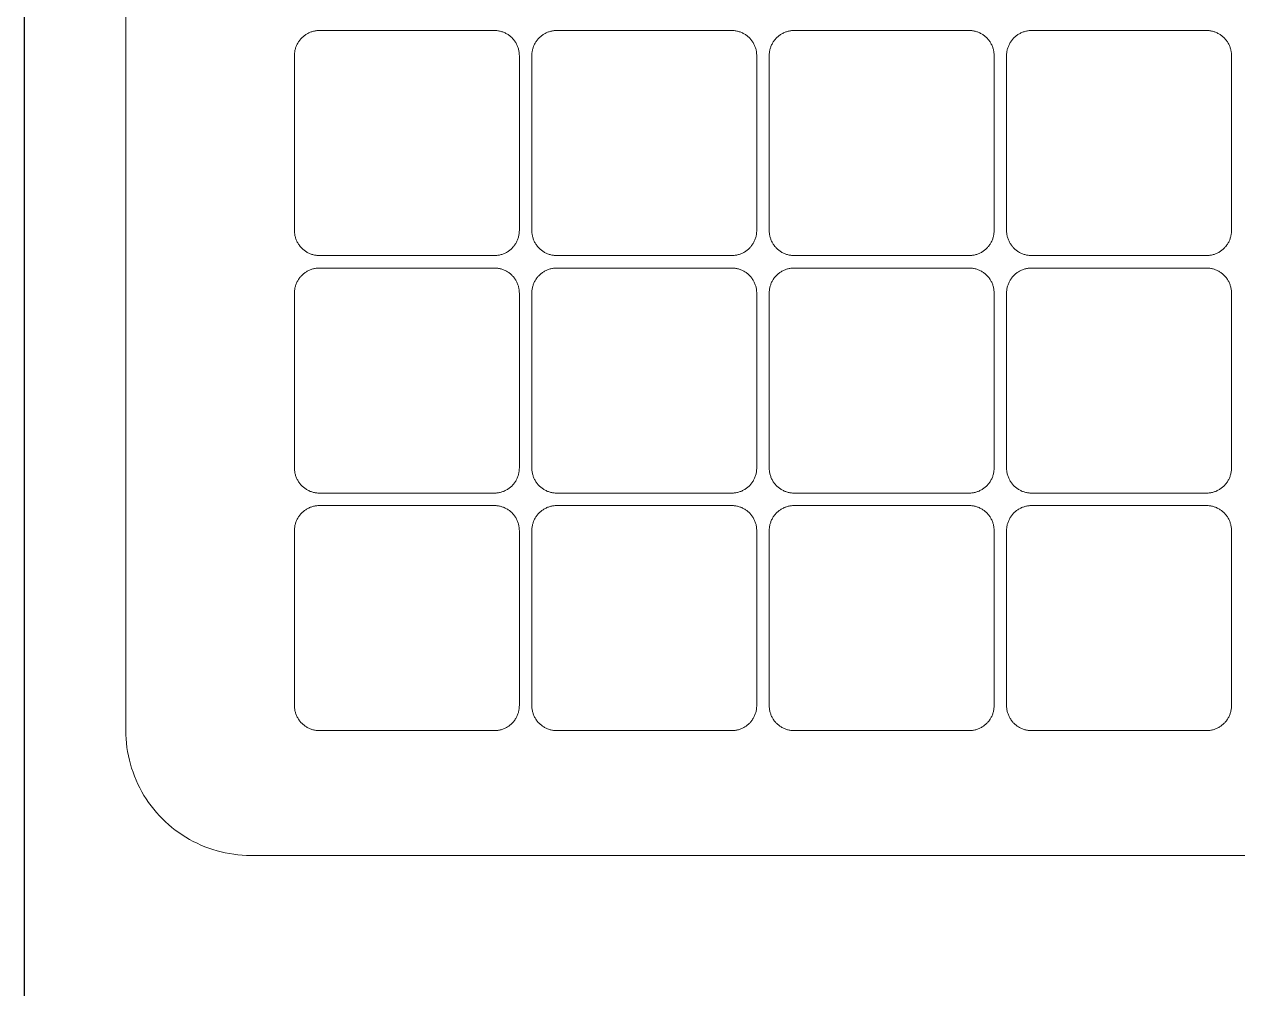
# Model space of a CAD drawing. Header units: metres. Extents: x 0 to 2861, y -1 to 1496.
# Drawn here: x 24.2748 to 24.3719, y 5.6613 to 5.7384 of the extents above; entities that cross this region are included whole.
import ezdxf

# ---------------------------------------------------------------- set-up
doc = ezdxf.new("R2010")
doc.units = ezdxf.units.M
doc.layers.add('ARS-FURNITURE', color=252, linetype='Continuous')
doc.layers.add('FURNITURE', color=251, linetype='Continuous')

msp = doc.modelspace()

# ---------------------------------------------------------------- linework, layer by layer
at = {"layer": 'ARS-FURNITURE'}
msp.add_lwpolyline([(24.874799, 6.18), (24.274799, 6.18), (24.274799, 4.98), (24.874799, 4.98)], close=True, dxfattribs=at)
at = {"layer": 'FURNITURE', "lineweight": 13}
for points in [[(24.282925, 6.12196), (24.282925, 5.68196)], [(24.298425, 5.737945), (24.298357, 5.737944), (24.298289, 5.737941), (24.298221, 5.737935), (24.298153, 5.737927), (24.298085, 5.737916), (24.298018, 5.737904), (24.297952, 5.737888), (24.297885, 5.737871), (24.29782, 5.737852), (24.297755, 5.73783), (24.297691, 5.737806), (24.297628, 5.73778), (24.297566, 5.737751), (24.297505, 5.737721), (24.297445, 5.737689), (24.297386, 5.737654), (24.297328, 5.737618), (24.297272, 5.737579), (24.297217, 5.737539), (24.297163, 5.737497), (24.297111, 5.737453), (24.29706, 5.737407), (24.297011, 5.73736), (24.296963, 5.73731), (24.296918, 5.73726), (24.296874, 5.737208), (24.296831, 5.737154), (24.296791, 5.737099), (24.296753, 5.737042), (24.296716, 5.736985), (24.296682, 5.736926), (24.296649, 5.736865), (24.296619, 5.736804), (24.296591, 5.736742), (24.296565, 5.736679), (24.296541, 5.736615), (24.296519, 5.73655), (24.296499, 5.736485), (24.296482, 5.736419), (24.296467, 5.736352), (24.296454, 5.736285), (24.296444, 5.736218), (24.296436, 5.73615), (24.29643, 5.736082), (24.296426, 5.736014), (24.296425, 5.735945)], [(24.298425, 5.737945), (24.312425, 5.737945)], [(24.314425, 5.735945), (24.314424, 5.736014), (24.31442, 5.736082), (24.314415, 5.73615), (24.314406, 5.736218), (24.314396, 5.736285), (24.314383, 5.736352), (24.314368, 5.736419), (24.314351, 5.736485), (24.314331, 5.73655), (24.31431, 5.736615), (24.314286, 5.736679), (24.314259, 5.736742), (24.314231, 5.736804), (24.314201, 5.736865), (24.314168, 5.736926), (24.314134, 5.736985), (24.314097, 5.737042), (24.314059, 5.737099), (24.314019, 5.737154), (24.313976, 5.737208), (24.313932, 5.73726), (24.313887, 5.73731), (24.313839, 5.73736), (24.31379, 5.737407), (24.313739, 5.737453), (24.313687, 5.737497), (24.313634, 5.737539), (24.313578, 5.737579), (24.313522, 5.737618), (24.313464, 5.737654), (24.313405, 5.737689), (24.313345, 5.737721), (24.313284, 5.737751), (24.313222, 5.73778), (24.313159, 5.737806), (24.313095, 5.73783), (24.31303, 5.737852), (24.312965, 5.737871), (24.312899, 5.737888), (24.312832, 5.737904), (24.312765, 5.737916), (24.312697, 5.737927), (24.31263, 5.737935), (24.312562, 5.737941), (24.312493, 5.737944), (24.312425, 5.737945)], [(24.317425, 5.737945), (24.317357, 5.737944), (24.317289, 5.737941), (24.317221, 5.737935), (24.317153, 5.737927), (24.317085, 5.737916), (24.317018, 5.737904), (24.316952, 5.737888), (24.316885, 5.737871), (24.31682, 5.737852), (24.316755, 5.73783), (24.316691, 5.737806), (24.316628, 5.73778), (24.316566, 5.737751), (24.316505, 5.737721), (24.316445, 5.737689), (24.316386, 5.737654), (24.316328, 5.737618), (24.316272, 5.737579), (24.316217, 5.737539), (24.316163, 5.737497), (24.316111, 5.737453), (24.31606, 5.737407), (24.316011, 5.73736), (24.315963, 5.73731), (24.315918, 5.73726), (24.315874, 5.737208), (24.315831, 5.737154), (24.315791, 5.737099), (24.315753, 5.737042), (24.315716, 5.736985), (24.315682, 5.736926), (24.315649, 5.736865), (24.315619, 5.736804), (24.315591, 5.736742), (24.315565, 5.736679), (24.315541, 5.736615), (24.315519, 5.73655), (24.315499, 5.736485), (24.315482, 5.736419), (24.315467, 5.736352), (24.315454, 5.736285), (24.315444, 5.736218), (24.315436, 5.73615), (24.31543, 5.736082), (24.315426, 5.736014), (24.315425, 5.735945)], [(24.317425, 5.737945), (24.331425, 5.737945)], [(24.333425, 5.735945), (24.333424, 5.736014), (24.33342, 5.736082), (24.333415, 5.73615), (24.333406, 5.736218), (24.333396, 5.736285), (24.333383, 5.736352), (24.333368, 5.736419), (24.333351, 5.736485), (24.333331, 5.73655), (24.33331, 5.736615), (24.333286, 5.736679), (24.333259, 5.736742), (24.333231, 5.736804), (24.333201, 5.736865), (24.333168, 5.736926), (24.333134, 5.736985), (24.333097, 5.737042), (24.333059, 5.737099), (24.333019, 5.737154), (24.332976, 5.737208), (24.332932, 5.73726), (24.332887, 5.73731), (24.332839, 5.73736), (24.33279, 5.737407), (24.332739, 5.737453), (24.332687, 5.737497), (24.332634, 5.737539), (24.332578, 5.737579), (24.332522, 5.737618), (24.332464, 5.737654), (24.332405, 5.737689), (24.332345, 5.737721), (24.332284, 5.737751), (24.332222, 5.73778), (24.332159, 5.737806), (24.332095, 5.73783), (24.33203, 5.737852), (24.331965, 5.737871), (24.331899, 5.737888), (24.331832, 5.737904), (24.331765, 5.737916), (24.331697, 5.737927), (24.33163, 5.737935), (24.331562, 5.737941), (24.331493, 5.737944), (24.331425, 5.737945)], [(24.336425, 5.737945), (24.336357, 5.737944), (24.336289, 5.737941), (24.336221, 5.737935), (24.336153, 5.737927), (24.336085, 5.737916), (24.336018, 5.737904), (24.335952, 5.737888), (24.335885, 5.737871), (24.33582, 5.737852), (24.335755, 5.73783), (24.335691, 5.737806), (24.335628, 5.73778), (24.335566, 5.737751), (24.335505, 5.737721), (24.335445, 5.737689), (24.335386, 5.737654), (24.335328, 5.737618), (24.335272, 5.737579), (24.335217, 5.737539), (24.335163, 5.737497), (24.335111, 5.737453), (24.33506, 5.737407), (24.335011, 5.73736), (24.334963, 5.73731), (24.334918, 5.73726), (24.334874, 5.737208), (24.334831, 5.737154), (24.334791, 5.737099), (24.334753, 5.737042), (24.334716, 5.736985), (24.334682, 5.736926), (24.334649, 5.736865), (24.334619, 5.736804), (24.334591, 5.736742), (24.334565, 5.736679), (24.334541, 5.736615), (24.334519, 5.73655), (24.334499, 5.736485), (24.334482, 5.736419), (24.334467, 5.736352), (24.334454, 5.736285), (24.334444, 5.736218), (24.334436, 5.73615), (24.33443, 5.736082), (24.334426, 5.736014), (24.334425, 5.735945)], [(24.336425, 5.737945), (24.350425, 5.737945)], [(24.352425, 5.735945), (24.352424, 5.736014), (24.35242, 5.736082), (24.352415, 5.73615), (24.352406, 5.736218), (24.352396, 5.736285), (24.352383, 5.736352), (24.352368, 5.736419), (24.352351, 5.736485), (24.352331, 5.73655), (24.35231, 5.736615), (24.352286, 5.736679), (24.352259, 5.736742), (24.352231, 5.736804), (24.352201, 5.736865), (24.352168, 5.736926), (24.352134, 5.736985), (24.352097, 5.737042), (24.352059, 5.737099), (24.352019, 5.737154), (24.351976, 5.737208), (24.351932, 5.73726), (24.351887, 5.73731), (24.351839, 5.73736), (24.35179, 5.737407), (24.351739, 5.737453), (24.351687, 5.737497), (24.351634, 5.737539), (24.351578, 5.737579), (24.351522, 5.737618), (24.351464, 5.737654), (24.351405, 5.737689), (24.351345, 5.737721), (24.351284, 5.737751), (24.351222, 5.73778), (24.351159, 5.737806), (24.351095, 5.73783), (24.35103, 5.737852), (24.350965, 5.737871), (24.350899, 5.737888), (24.350832, 5.737904), (24.350765, 5.737916), (24.350697, 5.737927), (24.35063, 5.737935), (24.350562, 5.737941), (24.350493, 5.737944), (24.350425, 5.737945)], [(24.355425, 5.737945), (24.355357, 5.737944), (24.355289, 5.737941), (24.355221, 5.737935), (24.355153, 5.737927), (24.355085, 5.737916), (24.355018, 5.737904), (24.354952, 5.737888), (24.354885, 5.737871), (24.35482, 5.737852), (24.354755, 5.73783), (24.354691, 5.737806), (24.354628, 5.73778), (24.354566, 5.737751), (24.354505, 5.737721), (24.354445, 5.737689), (24.354386, 5.737654), (24.354328, 5.737618), (24.354272, 5.737579), (24.354217, 5.737539), (24.354163, 5.737497), (24.354111, 5.737453), (24.35406, 5.737407), (24.354011, 5.73736), (24.353963, 5.73731), (24.353918, 5.73726), (24.353874, 5.737208), (24.353831, 5.737154), (24.353791, 5.737099), (24.353753, 5.737042), (24.353716, 5.736985), (24.353682, 5.736926), (24.353649, 5.736865), (24.353619, 5.736804), (24.353591, 5.736742), (24.353565, 5.736679), (24.353541, 5.736615), (24.353519, 5.73655), (24.353499, 5.736485), (24.353482, 5.736419), (24.353467, 5.736352), (24.353454, 5.736285), (24.353444, 5.736218), (24.353436, 5.73615), (24.35343, 5.736082), (24.353426, 5.736014), (24.353425, 5.735945)], [(24.355425, 5.737945), (24.369425, 5.737945)], [(24.371425, 5.735945), (24.371424, 5.736014), (24.37142, 5.736082), (24.371415, 5.73615), (24.371406, 5.736218), (24.371396, 5.736285), (24.371383, 5.736352), (24.371368, 5.736419), (24.371351, 5.736485), (24.371331, 5.73655), (24.37131, 5.736615), (24.371286, 5.736679), (24.371259, 5.736742), (24.371231, 5.736804), (24.371201, 5.736865), (24.371168, 5.736926), (24.371134, 5.736985), (24.371097, 5.737042), (24.371059, 5.737099), (24.371019, 5.737154), (24.370976, 5.737208), (24.370932, 5.73726), (24.370887, 5.73731), (24.370839, 5.73736), (24.37079, 5.737407), (24.370739, 5.737453), (24.370687, 5.737497), (24.370634, 5.737539), (24.370578, 5.737579), (24.370522, 5.737618), (24.370464, 5.737654), (24.370405, 5.737689), (24.370345, 5.737721), (24.370284, 5.737751), (24.370222, 5.73778), (24.370159, 5.737806), (24.370095, 5.73783), (24.37003, 5.737852), (24.369965, 5.737871), (24.369899, 5.737888), (24.369832, 5.737904), (24.369765, 5.737916), (24.369697, 5.737927), (24.36963, 5.737935), (24.369562, 5.737941), (24.369493, 5.737944), (24.369425, 5.737945)], [(24.296425, 5.721945), (24.296425, 5.735945)], [(24.314425, 5.735945), (24.314425, 5.721945)], [(24.315425, 5.721945), (24.315425, 5.735945)], [(24.333425, 5.735945), (24.333425, 5.721945)], [(24.334425, 5.721945), (24.334425, 5.735945)], [(24.352425, 5.735945), (24.352425, 5.721945)], [(24.353425, 5.721945), (24.353425, 5.735945)], [(24.371425, 5.735945), (24.371425, 5.721945)], [(24.296425, 5.721945), (24.296426, 5.721877), (24.29643, 5.721809), (24.296436, 5.721741), (24.296444, 5.721673), (24.296454, 5.721606), (24.296467, 5.721538), (24.296482, 5.721472), (24.296499, 5.721406), (24.296519, 5.72134), (24.296541, 5.721276), (24.296565, 5.721212), (24.296591, 5.721149), (24.296619, 5.721086), (24.296649, 5.721025), (24.296682, 5.720965), (24.296716, 5.720906), (24.296753, 5.720848), (24.296791, 5.720792), (24.296831, 5.720737), (24.296874, 5.720683), (24.296918, 5.720631), (24.296963, 5.72058), (24.297011, 5.720531), (24.29706, 5.720484), (24.297111, 5.720438), (24.297163, 5.720394), (24.297217, 5.720352), (24.297272, 5.720311), (24.297328, 5.720273), (24.297386, 5.720236), (24.297445, 5.720202), (24.297505, 5.72017), (24.297566, 5.720139), (24.297628, 5.720111), (24.297691, 5.720085), (24.297755, 5.720061), (24.29782, 5.720039), (24.297885, 5.72002), (24.297952, 5.720002), (24.298018, 5.719987), (24.298085, 5.719974), (24.298153, 5.719964), (24.298221, 5.719956), (24.298289, 5.71995), (24.298357, 5.719947), (24.298425, 5.719945)], [(24.312425, 5.719945), (24.312493, 5.719947), (24.312562, 5.71995), (24.31263, 5.719956), (24.312697, 5.719964), (24.312765, 5.719974), (24.312832, 5.719987), (24.312899, 5.720002), (24.312965, 5.72002), (24.31303, 5.720039), (24.313095, 5.720061), (24.313159, 5.720085), (24.313222, 5.720111), (24.313284, 5.720139), (24.313345, 5.72017), (24.313405, 5.720202), (24.313464, 5.720236), (24.313522, 5.720273), (24.313578, 5.720311), (24.313634, 5.720352), (24.313687, 5.720394), (24.313739, 5.720438), (24.31379, 5.720484), (24.313839, 5.720531), (24.313887, 5.72058), (24.313932, 5.720631), (24.313976, 5.720683), (24.314019, 5.720737), (24.314059, 5.720792), (24.314097, 5.720848), (24.314134, 5.720906), (24.314168, 5.720965), (24.314201, 5.721025), (24.314231, 5.721086), (24.314259, 5.721149), (24.314286, 5.721212), (24.31431, 5.721276), (24.314331, 5.72134), (24.314351, 5.721406), (24.314368, 5.721472), (24.314383, 5.721538), (24.314396, 5.721606), (24.314406, 5.721673), (24.314415, 5.721741), (24.31442, 5.721809), (24.314424, 5.721877), (24.314425, 5.721945)], [(24.315425, 5.721945), (24.315426, 5.721877), (24.31543, 5.721809), (24.315436, 5.721741), (24.315444, 5.721673), (24.315454, 5.721606), (24.315467, 5.721538), (24.315482, 5.721472), (24.315499, 5.721406), (24.315519, 5.72134), (24.315541, 5.721276), (24.315565, 5.721212), (24.315591, 5.721149), (24.315619, 5.721086), (24.315649, 5.721025), (24.315682, 5.720965), (24.315716, 5.720906), (24.315753, 5.720848), (24.315791, 5.720792), (24.315831, 5.720737), (24.315874, 5.720683), (24.315918, 5.720631), (24.315963, 5.72058), (24.316011, 5.720531), (24.31606, 5.720484), (24.316111, 5.720438), (24.316163, 5.720394), (24.316217, 5.720352), (24.316272, 5.720311), (24.316328, 5.720273), (24.316386, 5.720236), (24.316445, 5.720202), (24.316505, 5.72017), (24.316566, 5.720139), (24.316628, 5.720111), (24.316691, 5.720085), (24.316755, 5.720061), (24.31682, 5.720039), (24.316885, 5.72002), (24.316952, 5.720002), (24.317018, 5.719987), (24.317085, 5.719974), (24.317153, 5.719964), (24.317221, 5.719956), (24.317289, 5.71995), (24.317357, 5.719947), (24.317425, 5.719945)], [(24.331425, 5.719945), (24.331493, 5.719947), (24.331562, 5.71995), (24.33163, 5.719956), (24.331697, 5.719964), (24.331765, 5.719974), (24.331832, 5.719987), (24.331899, 5.720002), (24.331965, 5.72002), (24.33203, 5.720039), (24.332095, 5.720061), (24.332159, 5.720085), (24.332222, 5.720111), (24.332284, 5.720139), (24.332345, 5.72017), (24.332405, 5.720202), (24.332464, 5.720236), (24.332522, 5.720273), (24.332578, 5.720311), (24.332634, 5.720352), (24.332687, 5.720394), (24.332739, 5.720438), (24.33279, 5.720484), (24.332839, 5.720531), (24.332887, 5.72058), (24.332932, 5.720631), (24.332976, 5.720683), (24.333019, 5.720737), (24.333059, 5.720792), (24.333097, 5.720848), (24.333134, 5.720906), (24.333168, 5.720965), (24.333201, 5.721025), (24.333231, 5.721086), (24.333259, 5.721149), (24.333286, 5.721212), (24.33331, 5.721276), (24.333331, 5.72134), (24.333351, 5.721406), (24.333368, 5.721472), (24.333383, 5.721538), (24.333396, 5.721606), (24.333406, 5.721673), (24.333415, 5.721741), (24.33342, 5.721809), (24.333424, 5.721877), (24.333425, 5.721945)], [(24.334425, 5.721945), (24.334426, 5.721877), (24.33443, 5.721809), (24.334436, 5.721741), (24.334444, 5.721673), (24.334454, 5.721606), (24.334467, 5.721538), (24.334482, 5.721472), (24.334499, 5.721406), (24.334519, 5.72134), (24.334541, 5.721276), (24.334565, 5.721212), (24.334591, 5.721149), (24.334619, 5.721086), (24.334649, 5.721025), (24.334682, 5.720965), (24.334716, 5.720906), (24.334753, 5.720848), (24.334791, 5.720792), (24.334831, 5.720737), (24.334874, 5.720683), (24.334918, 5.720631), (24.334963, 5.72058), (24.335011, 5.720531), (24.33506, 5.720484), (24.335111, 5.720438), (24.335163, 5.720394), (24.335217, 5.720352), (24.335272, 5.720311), (24.335328, 5.720273), (24.335386, 5.720236), (24.335445, 5.720202), (24.335505, 5.72017), (24.335566, 5.720139), (24.335628, 5.720111), (24.335691, 5.720085), (24.335755, 5.720061), (24.33582, 5.720039), (24.335885, 5.72002), (24.335952, 5.720002), (24.336018, 5.719987), (24.336085, 5.719974), (24.336153, 5.719964), (24.336221, 5.719956), (24.336289, 5.71995), (24.336357, 5.719947), (24.336425, 5.719945)], [(24.350425, 5.719945), (24.350493, 5.719947), (24.350562, 5.71995), (24.35063, 5.719956), (24.350697, 5.719964), (24.350765, 5.719974), (24.350832, 5.719987), (24.350899, 5.720002), (24.350965, 5.72002), (24.35103, 5.720039), (24.351095, 5.720061), (24.351159, 5.720085), (24.351222, 5.720111), (24.351284, 5.720139), (24.351345, 5.72017), (24.351405, 5.720202), (24.351464, 5.720236), (24.351522, 5.720273), (24.351578, 5.720311), (24.351634, 5.720352), (24.351687, 5.720394), (24.351739, 5.720438), (24.35179, 5.720484), (24.351839, 5.720531), (24.351887, 5.72058), (24.351932, 5.720631), (24.351976, 5.720683), (24.352019, 5.720737), (24.352059, 5.720792), (24.352097, 5.720848), (24.352134, 5.720906), (24.352168, 5.720965), (24.352201, 5.721025), (24.352231, 5.721086), (24.352259, 5.721149), (24.352286, 5.721212), (24.35231, 5.721276), (24.352331, 5.72134), (24.352351, 5.721406), (24.352368, 5.721472), (24.352383, 5.721538), (24.352396, 5.721606), (24.352406, 5.721673), (24.352415, 5.721741), (24.35242, 5.721809), (24.352424, 5.721877), (24.352425, 5.721945)], [(24.353425, 5.721945), (24.353426, 5.721877), (24.35343, 5.721809), (24.353436, 5.721741), (24.353444, 5.721673), (24.353454, 5.721606), (24.353467, 5.721538), (24.353482, 5.721472), (24.353499, 5.721406), (24.353519, 5.72134), (24.353541, 5.721276), (24.353565, 5.721212), (24.353591, 5.721149), (24.353619, 5.721086), (24.353649, 5.721025), (24.353682, 5.720965), (24.353716, 5.720906), (24.353753, 5.720848), (24.353791, 5.720792), (24.353831, 5.720737), (24.353874, 5.720683), (24.353918, 5.720631), (24.353963, 5.72058), (24.354011, 5.720531), (24.35406, 5.720484), (24.354111, 5.720438), (24.354163, 5.720394), (24.354217, 5.720352), (24.354272, 5.720311), (24.354328, 5.720273), (24.354386, 5.720236), (24.354445, 5.720202), (24.354505, 5.72017), (24.354566, 5.720139), (24.354628, 5.720111), (24.354691, 5.720085), (24.354755, 5.720061), (24.35482, 5.720039), (24.354885, 5.72002), (24.354952, 5.720002), (24.355018, 5.719987), (24.355085, 5.719974), (24.355153, 5.719964), (24.355221, 5.719956), (24.355289, 5.71995), (24.355357, 5.719947), (24.355425, 5.719945)], [(24.369425, 5.719945), (24.369493, 5.719947), (24.369562, 5.71995), (24.36963, 5.719956), (24.369697, 5.719964), (24.369765, 5.719974), (24.369832, 5.719987), (24.369899, 5.720002), (24.369965, 5.72002), (24.37003, 5.720039), (24.370095, 5.720061), (24.370159, 5.720085), (24.370222, 5.720111), (24.370284, 5.720139), (24.370345, 5.72017), (24.370405, 5.720202), (24.370464, 5.720236), (24.370522, 5.720273), (24.370578, 5.720311), (24.370634, 5.720352), (24.370687, 5.720394), (24.370739, 5.720438), (24.37079, 5.720484), (24.370839, 5.720531), (24.370887, 5.72058), (24.370932, 5.720631), (24.370976, 5.720683), (24.371019, 5.720737), (24.371059, 5.720792), (24.371097, 5.720848), (24.371134, 5.720906), (24.371168, 5.720965), (24.371201, 5.721025), (24.371231, 5.721086), (24.371259, 5.721149), (24.371286, 5.721212), (24.37131, 5.721276), (24.371331, 5.72134), (24.371351, 5.721406), (24.371368, 5.721472), (24.371383, 5.721538), (24.371396, 5.721606), (24.371406, 5.721673), (24.371415, 5.721741), (24.37142, 5.721809), (24.371424, 5.721877), (24.371425, 5.721945)], [(24.312425, 5.719945), (24.298425, 5.719945)], [(24.331425, 5.719945), (24.317425, 5.719945)], [(24.350425, 5.719945), (24.336425, 5.719945)], [(24.369425, 5.719945), (24.355425, 5.719945)], [(24.298425, 5.718945), (24.298357, 5.718944), (24.298289, 5.718941), (24.298221, 5.718935), (24.298153, 5.718927), (24.298085, 5.718916), (24.298018, 5.718904), (24.297952, 5.718888), (24.297885, 5.718871), (24.29782, 5.718852), (24.297755, 5.71883), (24.297691, 5.718806), (24.297628, 5.71878), (24.297566, 5.718751), (24.297505, 5.718721), (24.297445, 5.718689), (24.297386, 5.718654), (24.297328, 5.718618), (24.297272, 5.718579), (24.297217, 5.718539), (24.297163, 5.718497), (24.297111, 5.718453), (24.29706, 5.718407), (24.297011, 5.71836), (24.296963, 5.71831), (24.296918, 5.71826), (24.296874, 5.718208), (24.296831, 5.718154), (24.296791, 5.718099), (24.296753, 5.718042), (24.296716, 5.717985), (24.296682, 5.717926), (24.296649, 5.717865), (24.296619, 5.717804), (24.296591, 5.717742), (24.296565, 5.717679), (24.296541, 5.717615), (24.296519, 5.71755), (24.296499, 5.717485), (24.296482, 5.717419), (24.296467, 5.717352), (24.296454, 5.717285), (24.296444, 5.717218), (24.296436, 5.71715), (24.29643, 5.717082), (24.296426, 5.717014), (24.296425, 5.716945)], [(24.298425, 5.718945), (24.312425, 5.718945)], [(24.314425, 5.716945), (24.314424, 5.717014), (24.31442, 5.717082), (24.314415, 5.71715), (24.314406, 5.717218), (24.314396, 5.717285), (24.314383, 5.717352), (24.314368, 5.717419), (24.314351, 5.717485), (24.314331, 5.71755), (24.31431, 5.717615), (24.314286, 5.717679), (24.314259, 5.717742), (24.314231, 5.717804), (24.314201, 5.717865), (24.314168, 5.717926), (24.314134, 5.717985), (24.314097, 5.718042), (24.314059, 5.718099), (24.314019, 5.718154), (24.313976, 5.718208), (24.313932, 5.71826), (24.313887, 5.71831), (24.313839, 5.71836), (24.31379, 5.718407), (24.313739, 5.718453), (24.313687, 5.718497), (24.313634, 5.718539), (24.313578, 5.718579), (24.313522, 5.718618), (24.313464, 5.718654), (24.313405, 5.718689), (24.313345, 5.718721), (24.313284, 5.718751), (24.313222, 5.71878), (24.313159, 5.718806), (24.313095, 5.71883), (24.31303, 5.718852), (24.312965, 5.718871), (24.312899, 5.718888), (24.312832, 5.718904), (24.312765, 5.718916), (24.312697, 5.718927), (24.31263, 5.718935), (24.312562, 5.718941), (24.312493, 5.718944), (24.312425, 5.718945)], [(24.317425, 5.718945), (24.317357, 5.718944), (24.317289, 5.718941), (24.317221, 5.718935), (24.317153, 5.718927), (24.317085, 5.718916), (24.317018, 5.718904), (24.316952, 5.718888), (24.316885, 5.718871), (24.31682, 5.718852), (24.316755, 5.71883), (24.316691, 5.718806), (24.316628, 5.71878), (24.316566, 5.718751), (24.316505, 5.718721), (24.316445, 5.718689), (24.316386, 5.718654), (24.316328, 5.718618), (24.316272, 5.718579), (24.316217, 5.718539), (24.316163, 5.718497), (24.316111, 5.718453), (24.31606, 5.718407), (24.316011, 5.71836), (24.315963, 5.71831), (24.315918, 5.71826), (24.315874, 5.718208), (24.315831, 5.718154), (24.315791, 5.718099), (24.315753, 5.718042), (24.315716, 5.717985), (24.315682, 5.717926), (24.315649, 5.717865), (24.315619, 5.717804), (24.315591, 5.717742), (24.315565, 5.717679), (24.315541, 5.717615), (24.315519, 5.71755), (24.315499, 5.717485), (24.315482, 5.717419), (24.315467, 5.717352), (24.315454, 5.717285), (24.315444, 5.717218), (24.315436, 5.71715), (24.31543, 5.717082), (24.315426, 5.717014), (24.315425, 5.716945)], [(24.317425, 5.718945), (24.331425, 5.718945)], [(24.333425, 5.716945), (24.333424, 5.717014), (24.33342, 5.717082), (24.333415, 5.71715), (24.333406, 5.717218), (24.333396, 5.717285), (24.333383, 5.717352), (24.333368, 5.717419), (24.333351, 5.717485), (24.333331, 5.71755), (24.33331, 5.717615), (24.333286, 5.717679), (24.333259, 5.717742), (24.333231, 5.717804), (24.333201, 5.717865), (24.333168, 5.717926), (24.333134, 5.717985), (24.333097, 5.718042), (24.333059, 5.718099), (24.333019, 5.718154), (24.332976, 5.718208), (24.332932, 5.71826), (24.332887, 5.71831), (24.332839, 5.71836), (24.33279, 5.718407), (24.332739, 5.718453), (24.332687, 5.718497), (24.332634, 5.718539), (24.332578, 5.718579), (24.332522, 5.718618), (24.332464, 5.718654), (24.332405, 5.718689), (24.332345, 5.718721), (24.332284, 5.718751), (24.332222, 5.71878), (24.332159, 5.718806), (24.332095, 5.71883), (24.33203, 5.718852), (24.331965, 5.718871), (24.331899, 5.718888), (24.331832, 5.718904), (24.331765, 5.718916), (24.331697, 5.718927), (24.33163, 5.718935), (24.331562, 5.718941), (24.331493, 5.718944), (24.331425, 5.718945)], [(24.336425, 5.718945), (24.336357, 5.718944), (24.336289, 5.718941), (24.336221, 5.718935), (24.336153, 5.718927), (24.336085, 5.718916), (24.336018, 5.718904), (24.335952, 5.718888), (24.335885, 5.718871), (24.33582, 5.718852), (24.335755, 5.71883), (24.335691, 5.718806), (24.335628, 5.71878), (24.335566, 5.718751), (24.335505, 5.718721), (24.335445, 5.718689), (24.335386, 5.718654), (24.335328, 5.718618), (24.335272, 5.718579), (24.335217, 5.718539), (24.335163, 5.718497), (24.335111, 5.718453), (24.33506, 5.718407), (24.335011, 5.71836), (24.334963, 5.71831), (24.334918, 5.71826), (24.334874, 5.718208), (24.334831, 5.718154), (24.334791, 5.718099), (24.334753, 5.718042), (24.334716, 5.717985), (24.334682, 5.717926), (24.334649, 5.717865), (24.334619, 5.717804), (24.334591, 5.717742), (24.334565, 5.717679), (24.334541, 5.717615), (24.334519, 5.71755), (24.334499, 5.717485), (24.334482, 5.717419), (24.334467, 5.717352), (24.334454, 5.717285), (24.334444, 5.717218), (24.334436, 5.71715), (24.33443, 5.717082), (24.334426, 5.717014), (24.334425, 5.716945)], [(24.336425, 5.718945), (24.350425, 5.718945)], [(24.352425, 5.716945), (24.352424, 5.717014), (24.35242, 5.717082), (24.352415, 5.71715), (24.352406, 5.717218), (24.352396, 5.717285), (24.352383, 5.717352), (24.352368, 5.717419), (24.352351, 5.717485), (24.352331, 5.71755), (24.35231, 5.717615), (24.352286, 5.717679), (24.352259, 5.717742), (24.352231, 5.717804), (24.352201, 5.717865), (24.352168, 5.717926), (24.352134, 5.717985), (24.352097, 5.718042), (24.352059, 5.718099), (24.352019, 5.718154), (24.351976, 5.718208), (24.351932, 5.71826), (24.351887, 5.71831), (24.351839, 5.71836), (24.35179, 5.718407), (24.351739, 5.718453), (24.351687, 5.718497), (24.351634, 5.718539), (24.351578, 5.718579), (24.351522, 5.718618), (24.351464, 5.718654), (24.351405, 5.718689), (24.351345, 5.718721), (24.351284, 5.718751), (24.351222, 5.71878), (24.351159, 5.718806), (24.351095, 5.71883), (24.35103, 5.718852), (24.350965, 5.718871), (24.350899, 5.718888), (24.350832, 5.718904), (24.350765, 5.718916), (24.350697, 5.718927), (24.35063, 5.718935), (24.350562, 5.718941), (24.350493, 5.718944), (24.350425, 5.718945)], [(24.355425, 5.718945), (24.355357, 5.718944), (24.355289, 5.718941), (24.355221, 5.718935), (24.355153, 5.718927), (24.355085, 5.718916), (24.355018, 5.718904), (24.354952, 5.718888), (24.354885, 5.718871), (24.35482, 5.718852), (24.354755, 5.71883), (24.354691, 5.718806), (24.354628, 5.71878), (24.354566, 5.718751), (24.354505, 5.718721), (24.354445, 5.718689), (24.354386, 5.718654), (24.354328, 5.718618), (24.354272, 5.718579), (24.354217, 5.718539), (24.354163, 5.718497), (24.354111, 5.718453), (24.35406, 5.718407), (24.354011, 5.71836), (24.353963, 5.71831), (24.353918, 5.71826), (24.353874, 5.718208), (24.353831, 5.718154), (24.353791, 5.718099), (24.353753, 5.718042), (24.353716, 5.717985), (24.353682, 5.717926), (24.353649, 5.717865), (24.353619, 5.717804), (24.353591, 5.717742), (24.353565, 5.717679), (24.353541, 5.717615), (24.353519, 5.71755), (24.353499, 5.717485), (24.353482, 5.717419), (24.353467, 5.717352), (24.353454, 5.717285), (24.353444, 5.717218), (24.353436, 5.71715), (24.35343, 5.717082), (24.353426, 5.717014), (24.353425, 5.716945)], [(24.355425, 5.718945), (24.369425, 5.718945)], [(24.371425, 5.716945), (24.371424, 5.717014), (24.37142, 5.717082), (24.371415, 5.71715), (24.371406, 5.717218), (24.371396, 5.717285), (24.371383, 5.717352), (24.371368, 5.717419), (24.371351, 5.717485), (24.371331, 5.71755), (24.37131, 5.717615), (24.371286, 5.717679), (24.371259, 5.717742), (24.371231, 5.717804), (24.371201, 5.717865), (24.371168, 5.717926), (24.371134, 5.717985), (24.371097, 5.718042), (24.371059, 5.718099), (24.371019, 5.718154), (24.370976, 5.718208), (24.370932, 5.71826), (24.370887, 5.71831), (24.370839, 5.71836), (24.37079, 5.718407), (24.370739, 5.718453), (24.370687, 5.718497), (24.370634, 5.718539), (24.370578, 5.718579), (24.370522, 5.718618), (24.370464, 5.718654), (24.370405, 5.718689), (24.370345, 5.718721), (24.370284, 5.718751), (24.370222, 5.71878), (24.370159, 5.718806), (24.370095, 5.71883), (24.37003, 5.718852), (24.369965, 5.718871), (24.369899, 5.718888), (24.369832, 5.718904), (24.369765, 5.718916), (24.369697, 5.718927), (24.36963, 5.718935), (24.369562, 5.718941), (24.369493, 5.718944), (24.369425, 5.718945)], [(24.296425, 5.702945), (24.296425, 5.716945)], [(24.314425, 5.716945), (24.314425, 5.702945)], [(24.315425, 5.702945), (24.315425, 5.716945)], [(24.333425, 5.716945), (24.333425, 5.702945)], [(24.334425, 5.702945), (24.334425, 5.716945)], [(24.352425, 5.716945), (24.352425, 5.702945)], [(24.353425, 5.702945), (24.353425, 5.716945)], [(24.371425, 5.716945), (24.371425, 5.702945)], [(24.296425, 5.702945), (24.296426, 5.702877), (24.29643, 5.702809), (24.296436, 5.702741), (24.296444, 5.702673), (24.296454, 5.702606), (24.296467, 5.702538), (24.296482, 5.702472), (24.296499, 5.702406), (24.296519, 5.70234), (24.296541, 5.702276), (24.296565, 5.702212), (24.296591, 5.702149), (24.296619, 5.702086), (24.296649, 5.702025), (24.296682, 5.701965), (24.296716, 5.701906), (24.296753, 5.701848), (24.296791, 5.701792), (24.296831, 5.701737), (24.296874, 5.701683), (24.296918, 5.701631), (24.296963, 5.70158), (24.297011, 5.701531), (24.29706, 5.701484), (24.297111, 5.701438), (24.297163, 5.701394), (24.297217, 5.701352), (24.297272, 5.701311), (24.297328, 5.701273), (24.297386, 5.701236), (24.297445, 5.701202), (24.297505, 5.70117), (24.297566, 5.701139), (24.297628, 5.701111), (24.297691, 5.701085), (24.297755, 5.701061), (24.29782, 5.701039), (24.297885, 5.70102), (24.297952, 5.701002), (24.298018, 5.700987), (24.298085, 5.700974), (24.298153, 5.700964), (24.298221, 5.700956), (24.298289, 5.70095), (24.298357, 5.700947), (24.298425, 5.700945)], [(24.312425, 5.700945), (24.312493, 5.700947), (24.312562, 5.70095), (24.31263, 5.700956), (24.312697, 5.700964), (24.312765, 5.700974), (24.312832, 5.700987), (24.312899, 5.701002), (24.312965, 5.70102), (24.31303, 5.701039), (24.313095, 5.701061), (24.313159, 5.701085), (24.313222, 5.701111), (24.313284, 5.701139), (24.313345, 5.70117), (24.313405, 5.701202), (24.313464, 5.701236), (24.313522, 5.701273), (24.313578, 5.701311), (24.313634, 5.701352), (24.313687, 5.701394), (24.313739, 5.701438), (24.31379, 5.701484), (24.313839, 5.701531), (24.313887, 5.70158), (24.313932, 5.701631), (24.313976, 5.701683), (24.314019, 5.701737), (24.314059, 5.701792), (24.314097, 5.701848), (24.314134, 5.701906), (24.314168, 5.701965), (24.314201, 5.702025), (24.314231, 5.702086), (24.314259, 5.702149), (24.314286, 5.702212), (24.31431, 5.702276), (24.314331, 5.70234), (24.314351, 5.702406), (24.314368, 5.702472), (24.314383, 5.702538), (24.314396, 5.702606), (24.314406, 5.702673), (24.314415, 5.702741), (24.31442, 5.702809), (24.314424, 5.702877), (24.314425, 5.702945)], [(24.315425, 5.702945), (24.315426, 5.702877), (24.31543, 5.702809), (24.315436, 5.702741), (24.315444, 5.702673), (24.315454, 5.702606), (24.315467, 5.702538), (24.315482, 5.702472), (24.315499, 5.702406), (24.315519, 5.70234), (24.315541, 5.702276), (24.315565, 5.702212), (24.315591, 5.702149), (24.315619, 5.702086), (24.315649, 5.702025), (24.315682, 5.701965), (24.315716, 5.701906), (24.315753, 5.701848), (24.315791, 5.701792), (24.315831, 5.701737), (24.315874, 5.701683), (24.315918, 5.701631), (24.315963, 5.70158), (24.316011, 5.701531), (24.31606, 5.701484), (24.316111, 5.701438), (24.316163, 5.701394), (24.316217, 5.701352), (24.316272, 5.701311), (24.316328, 5.701273), (24.316386, 5.701236), (24.316445, 5.701202), (24.316505, 5.70117), (24.316566, 5.701139), (24.316628, 5.701111), (24.316691, 5.701085), (24.316755, 5.701061), (24.31682, 5.701039), (24.316885, 5.70102), (24.316952, 5.701002), (24.317018, 5.700987), (24.317085, 5.700974), (24.317153, 5.700964), (24.317221, 5.700956), (24.317289, 5.70095), (24.317357, 5.700947), (24.317425, 5.700945)], [(24.331425, 5.700945), (24.331493, 5.700947), (24.331562, 5.70095), (24.33163, 5.700956), (24.331697, 5.700964), (24.331765, 5.700974), (24.331832, 5.700987), (24.331899, 5.701002), (24.331965, 5.70102), (24.33203, 5.701039), (24.332095, 5.701061), (24.332159, 5.701085), (24.332222, 5.701111), (24.332284, 5.701139), (24.332345, 5.70117), (24.332405, 5.701202), (24.332464, 5.701236), (24.332522, 5.701273), (24.332578, 5.701311), (24.332634, 5.701352), (24.332687, 5.701394), (24.332739, 5.701438), (24.33279, 5.701484), (24.332839, 5.701531), (24.332887, 5.70158), (24.332932, 5.701631), (24.332976, 5.701683), (24.333019, 5.701737), (24.333059, 5.701792), (24.333097, 5.701848), (24.333134, 5.701906), (24.333168, 5.701965), (24.333201, 5.702025), (24.333231, 5.702086), (24.333259, 5.702149), (24.333286, 5.702212), (24.33331, 5.702276), (24.333331, 5.70234), (24.333351, 5.702406), (24.333368, 5.702472), (24.333383, 5.702538), (24.333396, 5.702606), (24.333406, 5.702673), (24.333415, 5.702741), (24.33342, 5.702809), (24.333424, 5.702877), (24.333425, 5.702945)], [(24.334425, 5.702945), (24.334426, 5.702877), (24.33443, 5.702809), (24.334436, 5.702741), (24.334444, 5.702673), (24.334454, 5.702606), (24.334467, 5.702538), (24.334482, 5.702472), (24.334499, 5.702406), (24.334519, 5.70234), (24.334541, 5.702276), (24.334565, 5.702212), (24.334591, 5.702149), (24.334619, 5.702086), (24.334649, 5.702025), (24.334682, 5.701965), (24.334716, 5.701906), (24.334753, 5.701848), (24.334791, 5.701792), (24.334831, 5.701737), (24.334874, 5.701683), (24.334918, 5.701631), (24.334963, 5.70158), (24.335011, 5.701531), (24.33506, 5.701484), (24.335111, 5.701438), (24.335163, 5.701394), (24.335217, 5.701352), (24.335272, 5.701311), (24.335328, 5.701273), (24.335386, 5.701236), (24.335445, 5.701202), (24.335505, 5.70117), (24.335566, 5.701139), (24.335628, 5.701111), (24.335691, 5.701085), (24.335755, 5.701061), (24.33582, 5.701039), (24.335885, 5.70102), (24.335952, 5.701002), (24.336018, 5.700987), (24.336085, 5.700974), (24.336153, 5.700964), (24.336221, 5.700956), (24.336289, 5.70095), (24.336357, 5.700947), (24.336425, 5.700945)], [(24.350425, 5.700945), (24.350493, 5.700947), (24.350562, 5.70095), (24.35063, 5.700956), (24.350697, 5.700964), (24.350765, 5.700974), (24.350832, 5.700987), (24.350899, 5.701002), (24.350965, 5.70102), (24.35103, 5.701039), (24.351095, 5.701061), (24.351159, 5.701085), (24.351222, 5.701111), (24.351284, 5.701139), (24.351345, 5.70117), (24.351405, 5.701202), (24.351464, 5.701236), (24.351522, 5.701273), (24.351578, 5.701311), (24.351634, 5.701352), (24.351687, 5.701394), (24.351739, 5.701438), (24.35179, 5.701484), (24.351839, 5.701531), (24.351887, 5.70158), (24.351932, 5.701631), (24.351976, 5.701683), (24.352019, 5.701737), (24.352059, 5.701792), (24.352097, 5.701848), (24.352134, 5.701906), (24.352168, 5.701965), (24.352201, 5.702025), (24.352231, 5.702086), (24.352259, 5.702149), (24.352286, 5.702212), (24.35231, 5.702276), (24.352331, 5.70234), (24.352351, 5.702406), (24.352368, 5.702472), (24.352383, 5.702538), (24.352396, 5.702606), (24.352406, 5.702673), (24.352415, 5.702741), (24.35242, 5.702809), (24.352424, 5.702877), (24.352425, 5.702945)], [(24.353425, 5.702945), (24.353426, 5.702877), (24.35343, 5.702809), (24.353436, 5.702741), (24.353444, 5.702673), (24.353454, 5.702606), (24.353467, 5.702538), (24.353482, 5.702472), (24.353499, 5.702406), (24.353519, 5.70234), (24.353541, 5.702276), (24.353565, 5.702212), (24.353591, 5.702149), (24.353619, 5.702086), (24.353649, 5.702025), (24.353682, 5.701965), (24.353716, 5.701906), (24.353753, 5.701848), (24.353791, 5.701792), (24.353831, 5.701737), (24.353874, 5.701683), (24.353918, 5.701631), (24.353963, 5.70158), (24.354011, 5.701531), (24.35406, 5.701484), (24.354111, 5.701438), (24.354163, 5.701394), (24.354217, 5.701352), (24.354272, 5.701311), (24.354328, 5.701273), (24.354386, 5.701236), (24.354445, 5.701202), (24.354505, 5.70117), (24.354566, 5.701139), (24.354628, 5.701111), (24.354691, 5.701085), (24.354755, 5.701061), (24.35482, 5.701039), (24.354885, 5.70102), (24.354952, 5.701002), (24.355018, 5.700987), (24.355085, 5.700974), (24.355153, 5.700964), (24.355221, 5.700956), (24.355289, 5.70095), (24.355357, 5.700947), (24.355425, 5.700945)], [(24.369425, 5.700945), (24.369493, 5.700947), (24.369562, 5.70095), (24.36963, 5.700956), (24.369697, 5.700964), (24.369765, 5.700974), (24.369832, 5.700987), (24.369899, 5.701002), (24.369965, 5.70102), (24.37003, 5.701039), (24.370095, 5.701061), (24.370159, 5.701085), (24.370222, 5.701111), (24.370284, 5.701139), (24.370345, 5.70117), (24.370405, 5.701202), (24.370464, 5.701236), (24.370522, 5.701273), (24.370578, 5.701311), (24.370634, 5.701352), (24.370687, 5.701394), (24.370739, 5.701438), (24.37079, 5.701484), (24.370839, 5.701531), (24.370887, 5.70158), (24.370932, 5.701631), (24.370976, 5.701683), (24.371019, 5.701737), (24.371059, 5.701792), (24.371097, 5.701848), (24.371134, 5.701906), (24.371168, 5.701965), (24.371201, 5.702025), (24.371231, 5.702086), (24.371259, 5.702149), (24.371286, 5.702212), (24.37131, 5.702276), (24.371331, 5.70234), (24.371351, 5.702406), (24.371368, 5.702472), (24.371383, 5.702538), (24.371396, 5.702606), (24.371406, 5.702673), (24.371415, 5.702741), (24.37142, 5.702809), (24.371424, 5.702877), (24.371425, 5.702945)], [(24.312425, 5.700945), (24.298425, 5.700945)], [(24.331425, 5.700945), (24.317425, 5.700945)], [(24.350425, 5.700945), (24.336425, 5.700945)], [(24.369425, 5.700945), (24.355425, 5.700945)], [(24.298425, 5.699945), (24.298357, 5.699944), (24.298289, 5.699941), (24.298221, 5.699935), (24.298153, 5.699927), (24.298085, 5.699916), (24.298018, 5.699904), (24.297952, 5.699888), (24.297885, 5.699871), (24.29782, 5.699852), (24.297755, 5.69983), (24.297691, 5.699806), (24.297628, 5.69978), (24.297566, 5.699751), (24.297505, 5.699721), (24.297445, 5.699689), (24.297386, 5.699654), (24.297328, 5.699618), (24.297272, 5.699579), (24.297217, 5.699539), (24.297163, 5.699497), (24.297111, 5.699453), (24.29706, 5.699407), (24.297011, 5.69936), (24.296963, 5.69931), (24.296918, 5.69926), (24.296874, 5.699208), (24.296831, 5.699154), (24.296791, 5.699099), (24.296753, 5.699042), (24.296716, 5.698985), (24.296682, 5.698926), (24.296649, 5.698865), (24.296619, 5.698804), (24.296591, 5.698742), (24.296565, 5.698679), (24.296541, 5.698615), (24.296519, 5.69855), (24.296499, 5.698485), (24.296482, 5.698419), (24.296467, 5.698352), (24.296454, 5.698285), (24.296444, 5.698218), (24.296436, 5.69815), (24.29643, 5.698082), (24.296426, 5.698014), (24.296425, 5.697945)], [(24.298425, 5.699945), (24.312425, 5.699945)], [(24.314425, 5.697945), (24.314424, 5.698014), (24.31442, 5.698082), (24.314415, 5.69815), (24.314406, 5.698218), (24.314396, 5.698285), (24.314383, 5.698352), (24.314368, 5.698419), (24.314351, 5.698485), (24.314331, 5.69855), (24.31431, 5.698615), (24.314286, 5.698679), (24.314259, 5.698742), (24.314231, 5.698804), (24.314201, 5.698865), (24.314168, 5.698926), (24.314134, 5.698985), (24.314097, 5.699042), (24.314059, 5.699099), (24.314019, 5.699154), (24.313976, 5.699208), (24.313932, 5.69926), (24.313887, 5.69931), (24.313839, 5.69936), (24.31379, 5.699407), (24.313739, 5.699453), (24.313687, 5.699497), (24.313634, 5.699539), (24.313578, 5.699579), (24.313522, 5.699618), (24.313464, 5.699654), (24.313405, 5.699689), (24.313345, 5.699721), (24.313284, 5.699751), (24.313222, 5.69978), (24.313159, 5.699806), (24.313095, 5.69983), (24.31303, 5.699852), (24.312965, 5.699871), (24.312899, 5.699888), (24.312832, 5.699904), (24.312765, 5.699916), (24.312697, 5.699927), (24.31263, 5.699935), (24.312562, 5.699941), (24.312493, 5.699944), (24.312425, 5.699945)], [(24.317425, 5.699945), (24.317357, 5.699944), (24.317289, 5.699941), (24.317221, 5.699935), (24.317153, 5.699927), (24.317085, 5.699916), (24.317018, 5.699904), (24.316952, 5.699888), (24.316885, 5.699871), (24.31682, 5.699852), (24.316755, 5.69983), (24.316691, 5.699806), (24.316628, 5.69978), (24.316566, 5.699751), (24.316505, 5.699721), (24.316445, 5.699689), (24.316386, 5.699654), (24.316328, 5.699618), (24.316272, 5.699579), (24.316217, 5.699539), (24.316163, 5.699497), (24.316111, 5.699453), (24.31606, 5.699407), (24.316011, 5.69936), (24.315963, 5.69931), (24.315918, 5.69926), (24.315874, 5.699208), (24.315831, 5.699154), (24.315791, 5.699099), (24.315753, 5.699042), (24.315716, 5.698985), (24.315682, 5.698926), (24.315649, 5.698865), (24.315619, 5.698804), (24.315591, 5.698742), (24.315565, 5.698679), (24.315541, 5.698615), (24.315519, 5.69855), (24.315499, 5.698485), (24.315482, 5.698419), (24.315467, 5.698352), (24.315454, 5.698285), (24.315444, 5.698218), (24.315436, 5.69815), (24.31543, 5.698082), (24.315426, 5.698014), (24.315425, 5.697945)], [(24.317425, 5.699945), (24.331425, 5.699945)], [(24.333425, 5.697945), (24.333424, 5.698014), (24.33342, 5.698082), (24.333415, 5.69815), (24.333406, 5.698218), (24.333396, 5.698285), (24.333383, 5.698352), (24.333368, 5.698419), (24.333351, 5.698485), (24.333331, 5.69855), (24.33331, 5.698615), (24.333286, 5.698679), (24.333259, 5.698742), (24.333231, 5.698804), (24.333201, 5.698865), (24.333168, 5.698926), (24.333134, 5.698985), (24.333097, 5.699042), (24.333059, 5.699099), (24.333019, 5.699154), (24.332976, 5.699208), (24.332932, 5.69926), (24.332887, 5.69931), (24.332839, 5.69936), (24.33279, 5.699407), (24.332739, 5.699453), (24.332687, 5.699497), (24.332634, 5.699539), (24.332578, 5.699579), (24.332522, 5.699618), (24.332464, 5.699654), (24.332405, 5.699689), (24.332345, 5.699721), (24.332284, 5.699751), (24.332222, 5.69978), (24.332159, 5.699806), (24.332095, 5.69983), (24.33203, 5.699852), (24.331965, 5.699871), (24.331899, 5.699888), (24.331832, 5.699904), (24.331765, 5.699916), (24.331697, 5.699927), (24.33163, 5.699935), (24.331562, 5.699941), (24.331493, 5.699944), (24.331425, 5.699945)], [(24.336425, 5.699945), (24.336357, 5.699944), (24.336289, 5.699941), (24.336221, 5.699935), (24.336153, 5.699927), (24.336085, 5.699916), (24.336018, 5.699904), (24.335952, 5.699888), (24.335885, 5.699871), (24.33582, 5.699852), (24.335755, 5.69983), (24.335691, 5.699806), (24.335628, 5.69978), (24.335566, 5.699751), (24.335505, 5.699721), (24.335445, 5.699689), (24.335386, 5.699654), (24.335328, 5.699618), (24.335272, 5.699579), (24.335217, 5.699539), (24.335163, 5.699497), (24.335111, 5.699453), (24.33506, 5.699407), (24.335011, 5.69936), (24.334963, 5.69931), (24.334918, 5.69926), (24.334874, 5.699208), (24.334831, 5.699154), (24.334791, 5.699099), (24.334753, 5.699042), (24.334716, 5.698985), (24.334682, 5.698926), (24.334649, 5.698865), (24.334619, 5.698804), (24.334591, 5.698742), (24.334565, 5.698679), (24.334541, 5.698615), (24.334519, 5.69855), (24.334499, 5.698485), (24.334482, 5.698419), (24.334467, 5.698352), (24.334454, 5.698285), (24.334444, 5.698218), (24.334436, 5.69815), (24.33443, 5.698082), (24.334426, 5.698014), (24.334425, 5.697945)], [(24.336425, 5.699945), (24.350425, 5.699945)], [(24.352425, 5.697945), (24.352424, 5.698014), (24.35242, 5.698082), (24.352415, 5.69815), (24.352406, 5.698218), (24.352396, 5.698285), (24.352383, 5.698352), (24.352368, 5.698419), (24.352351, 5.698485), (24.352331, 5.69855), (24.35231, 5.698615), (24.352286, 5.698679), (24.352259, 5.698742), (24.352231, 5.698804), (24.352201, 5.698865), (24.352168, 5.698926), (24.352134, 5.698985), (24.352097, 5.699042), (24.352059, 5.699099), (24.352019, 5.699154), (24.351976, 5.699208), (24.351932, 5.69926), (24.351887, 5.69931), (24.351839, 5.69936), (24.35179, 5.699407), (24.351739, 5.699453), (24.351687, 5.699497), (24.351634, 5.699539), (24.351578, 5.699579), (24.351522, 5.699618), (24.351464, 5.699654), (24.351405, 5.699689), (24.351345, 5.699721), (24.351284, 5.699751), (24.351222, 5.69978), (24.351159, 5.699806), (24.351095, 5.69983), (24.35103, 5.699852), (24.350965, 5.699871), (24.350899, 5.699888), (24.350832, 5.699904), (24.350765, 5.699916), (24.350697, 5.699927), (24.35063, 5.699935), (24.350562, 5.699941), (24.350493, 5.699944), (24.350425, 5.699945)], [(24.355425, 5.699945), (24.355357, 5.699944), (24.355289, 5.699941), (24.355221, 5.699935), (24.355153, 5.699927), (24.355085, 5.699916), (24.355018, 5.699904), (24.354952, 5.699888), (24.354885, 5.699871), (24.35482, 5.699852), (24.354755, 5.69983), (24.354691, 5.699806), (24.354628, 5.69978), (24.354566, 5.699751), (24.354505, 5.699721), (24.354445, 5.699689), (24.354386, 5.699654), (24.354328, 5.699618), (24.354272, 5.699579), (24.354217, 5.699539), (24.354163, 5.699497), (24.354111, 5.699453), (24.35406, 5.699407), (24.354011, 5.69936), (24.353963, 5.69931), (24.353918, 5.69926), (24.353874, 5.699208), (24.353831, 5.699154), (24.353791, 5.699099), (24.353753, 5.699042), (24.353716, 5.698985), (24.353682, 5.698926), (24.353649, 5.698865), (24.353619, 5.698804), (24.353591, 5.698742), (24.353565, 5.698679), (24.353541, 5.698615), (24.353519, 5.69855), (24.353499, 5.698485), (24.353482, 5.698419), (24.353467, 5.698352), (24.353454, 5.698285), (24.353444, 5.698218), (24.353436, 5.69815), (24.35343, 5.698082), (24.353426, 5.698014), (24.353425, 5.697945)], [(24.355425, 5.699945), (24.369425, 5.699945)], [(24.371425, 5.697945), (24.371424, 5.698014), (24.37142, 5.698082), (24.371415, 5.69815), (24.371406, 5.698218), (24.371396, 5.698285), (24.371383, 5.698352), (24.371368, 5.698419), (24.371351, 5.698485), (24.371331, 5.69855), (24.37131, 5.698615), (24.371286, 5.698679), (24.371259, 5.698742), (24.371231, 5.698804), (24.371201, 5.698865), (24.371168, 5.698926), (24.371134, 5.698985), (24.371097, 5.699042), (24.371059, 5.699099), (24.371019, 5.699154), (24.370976, 5.699208), (24.370932, 5.69926), (24.370887, 5.69931), (24.370839, 5.69936), (24.37079, 5.699407), (24.370739, 5.699453), (24.370687, 5.699497), (24.370634, 5.699539), (24.370578, 5.699579), (24.370522, 5.699618), (24.370464, 5.699654), (24.370405, 5.699689), (24.370345, 5.699721), (24.370284, 5.699751), (24.370222, 5.69978), (24.370159, 5.699806), (24.370095, 5.69983), (24.37003, 5.699852), (24.369965, 5.699871), (24.369899, 5.699888), (24.369832, 5.699904), (24.369765, 5.699916), (24.369697, 5.699927), (24.36963, 5.699935), (24.369562, 5.699941), (24.369493, 5.699944), (24.369425, 5.699945)], [(24.296425, 5.683945), (24.296425, 5.697945)], [(24.314425, 5.697945), (24.314425, 5.683945)], [(24.315425, 5.683945), (24.315425, 5.697945)], [(24.333425, 5.697945), (24.333425, 5.683945)], [(24.334425, 5.683945), (24.334425, 5.697945)], [(24.352425, 5.697945), (24.352425, 5.683945)], [(24.353425, 5.683945), (24.353425, 5.697945)], [(24.371425, 5.697945), (24.371425, 5.683945)], [(24.296425, 5.683945), (24.296426, 5.683877), (24.29643, 5.683809), (24.296436, 5.683741), (24.296444, 5.683673), (24.296454, 5.683606), (24.296467, 5.683538), (24.296482, 5.683472), (24.296499, 5.683406), (24.296519, 5.68334), (24.296541, 5.683276), (24.296565, 5.683212), (24.296591, 5.683149), (24.296619, 5.683086), (24.296649, 5.683025), (24.296682, 5.682965), (24.296716, 5.682906), (24.296753, 5.682848), (24.296791, 5.682792), (24.296831, 5.682737), (24.296874, 5.682683), (24.296918, 5.682631), (24.296963, 5.68258), (24.297011, 5.682531), (24.29706, 5.682484), (24.297111, 5.682438), (24.297163, 5.682394), (24.297217, 5.682352), (24.297272, 5.682311), (24.297328, 5.682273), (24.297386, 5.682236), (24.297445, 5.682202), (24.297505, 5.68217), (24.297566, 5.682139), (24.297628, 5.682111), (24.297691, 5.682085), (24.297755, 5.682061), (24.29782, 5.682039), (24.297885, 5.68202), (24.297952, 5.682002), (24.298018, 5.681987), (24.298085, 5.681974), (24.298153, 5.681964), (24.298221, 5.681956), (24.298289, 5.68195), (24.298357, 5.681947), (24.298425, 5.681945)], [(24.312425, 5.681945), (24.312493, 5.681947), (24.312562, 5.68195), (24.31263, 5.681956), (24.312697, 5.681964), (24.312765, 5.681974), (24.312832, 5.681987), (24.312899, 5.682002), (24.312965, 5.68202), (24.31303, 5.682039), (24.313095, 5.682061), (24.313159, 5.682085), (24.313222, 5.682111), (24.313284, 5.682139), (24.313345, 5.68217), (24.313405, 5.682202), (24.313464, 5.682236), (24.313522, 5.682273), (24.313578, 5.682311), (24.313634, 5.682352), (24.313687, 5.682394), (24.313739, 5.682438), (24.31379, 5.682484), (24.313839, 5.682531), (24.313887, 5.68258), (24.313932, 5.682631), (24.313976, 5.682683), (24.314019, 5.682737), (24.314059, 5.682792), (24.314097, 5.682848), (24.314134, 5.682906), (24.314168, 5.682965), (24.314201, 5.683025), (24.314231, 5.683086), (24.314259, 5.683149), (24.314286, 5.683212), (24.31431, 5.683276), (24.314331, 5.68334), (24.314351, 5.683406), (24.314368, 5.683472), (24.314383, 5.683538), (24.314396, 5.683606), (24.314406, 5.683673), (24.314415, 5.683741), (24.31442, 5.683809), (24.314424, 5.683877), (24.314425, 5.683945)], [(24.315425, 5.683945), (24.315426, 5.683877), (24.31543, 5.683809), (24.315436, 5.683741), (24.315444, 5.683673), (24.315454, 5.683606), (24.315467, 5.683538), (24.315482, 5.683472), (24.315499, 5.683406), (24.315519, 5.68334), (24.315541, 5.683276), (24.315565, 5.683212), (24.315591, 5.683149), (24.315619, 5.683086), (24.315649, 5.683025), (24.315682, 5.682965), (24.315716, 5.682906), (24.315753, 5.682848), (24.315791, 5.682792), (24.315831, 5.682737), (24.315874, 5.682683), (24.315918, 5.682631), (24.315963, 5.68258), (24.316011, 5.682531), (24.31606, 5.682484), (24.316111, 5.682438), (24.316163, 5.682394), (24.316217, 5.682352), (24.316272, 5.682311), (24.316328, 5.682273), (24.316386, 5.682236), (24.316445, 5.682202), (24.316505, 5.68217), (24.316566, 5.682139), (24.316628, 5.682111), (24.316691, 5.682085), (24.316755, 5.682061), (24.31682, 5.682039), (24.316885, 5.68202), (24.316952, 5.682002), (24.317018, 5.681987), (24.317085, 5.681974), (24.317153, 5.681964), (24.317221, 5.681956), (24.317289, 5.68195), (24.317357, 5.681947), (24.317425, 5.681945)], [(24.331425, 5.681945), (24.331493, 5.681947), (24.331562, 5.68195), (24.33163, 5.681956), (24.331697, 5.681964), (24.331765, 5.681974), (24.331832, 5.681987), (24.331899, 5.682002), (24.331965, 5.68202), (24.33203, 5.682039), (24.332095, 5.682061), (24.332159, 5.682085), (24.332222, 5.682111), (24.332284, 5.682139), (24.332345, 5.68217), (24.332405, 5.682202), (24.332464, 5.682236), (24.332522, 5.682273), (24.332578, 5.682311), (24.332634, 5.682352), (24.332687, 5.682394), (24.332739, 5.682438), (24.33279, 5.682484), (24.332839, 5.682531), (24.332887, 5.68258), (24.332932, 5.682631), (24.332976, 5.682683), (24.333019, 5.682737), (24.333059, 5.682792), (24.333097, 5.682848), (24.333134, 5.682906), (24.333168, 5.682965), (24.333201, 5.683025), (24.333231, 5.683086), (24.333259, 5.683149), (24.333286, 5.683212), (24.33331, 5.683276), (24.333331, 5.68334), (24.333351, 5.683406), (24.333368, 5.683472), (24.333383, 5.683538), (24.333396, 5.683606), (24.333406, 5.683673), (24.333415, 5.683741), (24.33342, 5.683809), (24.333424, 5.683877), (24.333425, 5.683945)], [(24.334425, 5.683945), (24.334426, 5.683877), (24.33443, 5.683809), (24.334436, 5.683741), (24.334444, 5.683673), (24.334454, 5.683606), (24.334467, 5.683538), (24.334482, 5.683472), (24.334499, 5.683406), (24.334519, 5.68334), (24.334541, 5.683276), (24.334565, 5.683212), (24.334591, 5.683149), (24.334619, 5.683086), (24.334649, 5.683025), (24.334682, 5.682965), (24.334716, 5.682906), (24.334753, 5.682848), (24.334791, 5.682792), (24.334831, 5.682737), (24.334874, 5.682683), (24.334918, 5.682631), (24.334963, 5.68258), (24.335011, 5.682531), (24.33506, 5.682484), (24.335111, 5.682438), (24.335163, 5.682394), (24.335217, 5.682352), (24.335272, 5.682311), (24.335328, 5.682273), (24.335386, 5.682236), (24.335445, 5.682202), (24.335505, 5.68217), (24.335566, 5.682139), (24.335628, 5.682111), (24.335691, 5.682085), (24.335755, 5.682061), (24.33582, 5.682039), (24.335885, 5.68202), (24.335952, 5.682002), (24.336018, 5.681987), (24.336085, 5.681974), (24.336153, 5.681964), (24.336221, 5.681956), (24.336289, 5.68195), (24.336357, 5.681947), (24.336425, 5.681945)], [(24.350425, 5.681945), (24.350493, 5.681947), (24.350562, 5.68195), (24.35063, 5.681956), (24.350697, 5.681964), (24.350765, 5.681974), (24.350832, 5.681987), (24.350899, 5.682002), (24.350965, 5.68202), (24.35103, 5.682039), (24.351095, 5.682061), (24.351159, 5.682085), (24.351222, 5.682111), (24.351284, 5.682139), (24.351345, 5.68217), (24.351405, 5.682202), (24.351464, 5.682236), (24.351522, 5.682273), (24.351578, 5.682311), (24.351634, 5.682352), (24.351687, 5.682394), (24.351739, 5.682438), (24.35179, 5.682484), (24.351839, 5.682531), (24.351887, 5.68258), (24.351932, 5.682631), (24.351976, 5.682683), (24.352019, 5.682737), (24.352059, 5.682792), (24.352097, 5.682848), (24.352134, 5.682906), (24.352168, 5.682965), (24.352201, 5.683025), (24.352231, 5.683086), (24.352259, 5.683149), (24.352286, 5.683212), (24.35231, 5.683276), (24.352331, 5.68334), (24.352351, 5.683406), (24.352368, 5.683472), (24.352383, 5.683538), (24.352396, 5.683606), (24.352406, 5.683673), (24.352415, 5.683741), (24.35242, 5.683809), (24.352424, 5.683877), (24.352425, 5.683945)], [(24.353425, 5.683945), (24.353426, 5.683877), (24.35343, 5.683809), (24.353436, 5.683741), (24.353444, 5.683673), (24.353454, 5.683606), (24.353467, 5.683538), (24.353482, 5.683472), (24.353499, 5.683406), (24.353519, 5.68334), (24.353541, 5.683276), (24.353565, 5.683212), (24.353591, 5.683149), (24.353619, 5.683086), (24.353649, 5.683025), (24.353682, 5.682965), (24.353716, 5.682906), (24.353753, 5.682848), (24.353791, 5.682792), (24.353831, 5.682737), (24.353874, 5.682683), (24.353918, 5.682631), (24.353963, 5.68258), (24.354011, 5.682531), (24.35406, 5.682484), (24.354111, 5.682438), (24.354163, 5.682394), (24.354217, 5.682352), (24.354272, 5.682311), (24.354328, 5.682273), (24.354386, 5.682236), (24.354445, 5.682202), (24.354505, 5.68217), (24.354566, 5.682139), (24.354628, 5.682111), (24.354691, 5.682085), (24.354755, 5.682061), (24.35482, 5.682039), (24.354885, 5.68202), (24.354952, 5.682002), (24.355018, 5.681987), (24.355085, 5.681974), (24.355153, 5.681964), (24.355221, 5.681956), (24.355289, 5.68195), (24.355357, 5.681947), (24.355425, 5.681945)], [(24.369425, 5.681945), (24.369493, 5.681947), (24.369562, 5.68195), (24.36963, 5.681956), (24.369697, 5.681964), (24.369765, 5.681974), (24.369832, 5.681987), (24.369899, 5.682002), (24.369965, 5.68202), (24.37003, 5.682039), (24.370095, 5.682061), (24.370159, 5.682085), (24.370222, 5.682111), (24.370284, 5.682139), (24.370345, 5.68217), (24.370405, 5.682202), (24.370464, 5.682236), (24.370522, 5.682273), (24.370578, 5.682311), (24.370634, 5.682352), (24.370687, 5.682394), (24.370739, 5.682438), (24.37079, 5.682484), (24.370839, 5.682531), (24.370887, 5.68258), (24.370932, 5.682631), (24.370976, 5.682683), (24.371019, 5.682737), (24.371059, 5.682792), (24.371097, 5.682848), (24.371134, 5.682906), (24.371168, 5.682965), (24.371201, 5.683025), (24.371231, 5.683086), (24.371259, 5.683149), (24.371286, 5.683212), (24.37131, 5.683276), (24.371331, 5.68334), (24.371351, 5.683406), (24.371368, 5.683472), (24.371383, 5.683538), (24.371396, 5.683606), (24.371406, 5.683673), (24.371415, 5.683741), (24.37142, 5.683809), (24.371424, 5.683877), (24.371425, 5.683945)], [(24.282925, 5.68196), (24.282931, 5.681619), (24.282948, 5.681278), (24.282977, 5.680938), (24.283018, 5.680599), (24.28307, 5.680261), (24.283134, 5.679926), (24.283209, 5.679593), (24.283296, 5.679262), (24.283394, 5.678935), (24.283502, 5.678611), (24.283622, 5.678292), (24.283753, 5.677976), (24.283894, 5.677665), (24.284046, 5.67736), (24.284208, 5.677059), (24.284381, 5.676764), (24.284563, 5.676476), (24.284755, 5.676193), (24.284957, 5.675918), (24.285168, 5.675649), (24.285388, 5.675388), (24.285617, 5.675135), (24.285854, 5.674889), (24.2861, 5.674652), (24.286353, 5.674423), (24.286614, 5.674203), (24.286883, 5.673992), (24.287158, 5.673791), (24.287441, 5.673598), (24.287729, 5.673416), (24.288024, 5.673244), (24.288324, 5.673081), (24.28863, 5.67293), (24.288941, 5.672788), (24.289257, 5.672657), (24.289576, 5.672538), (24.2899, 5.672429), (24.290227, 5.672331), (24.290557, 5.672245), (24.290891, 5.672169), (24.291226, 5.672106), (24.291563, 5.672053), (24.291902, 5.672013), (24.292243, 5.671984), (24.292584, 5.671966), (24.292925, 5.67196)], [(24.312425, 5.681945), (24.298425, 5.681945)], [(24.331425, 5.681945), (24.317425, 5.681945)], [(24.350425, 5.681945), (24.336425, 5.681945)], [(24.369425, 5.681945), (24.355425, 5.681945)], [(24.292925, 5.67196), (24.442925, 5.67196)]]:
    msp.add_lwpolyline(points, dxfattribs=at)

doc.saveas('drawing.dxf')
